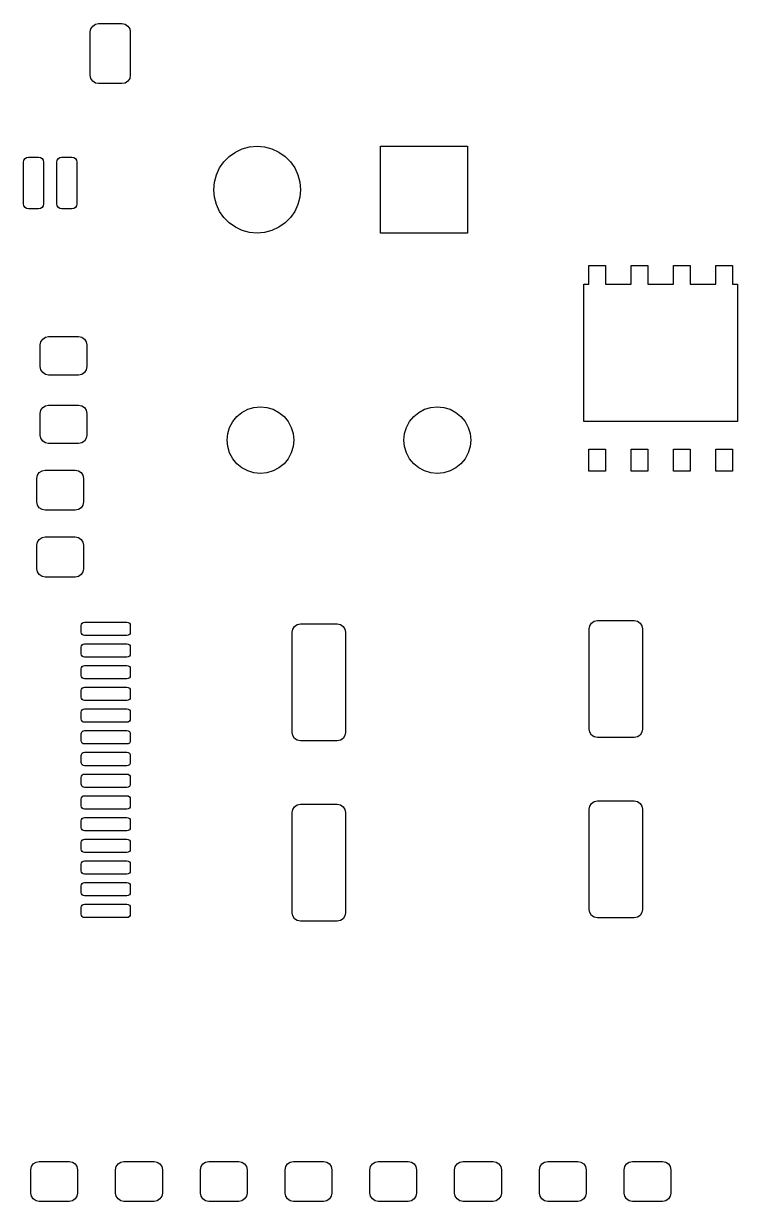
# Model space of a CAD drawing. Extents: x 101.8 to 145.3, y -121.1 to -50.5.
# Drawn here: x 123.9 to 145.29, y -85.8 to -50.52 of the extents above; entities that cross this region are included whole.
import ezdxf

# ---------------------------------------------------------------- set-up
doc = ezdxf.new("R2010")
doc.units = 0
doc.layers.add('BLACK', color=7, linetype='CONTINUOUS')

msp = doc.modelspace()

# ---------------------------------------------------------------- linework, layer by layer
at = {"layer": 'BLACK', "linetype": 'CONTINUOUS'}
for p, q in [((125.9, -50.775), (125.91903, -50.679329)), ((125.9, -52.075), (125.9, -50.775)), ((125.91903, -50.679329), (125.973223, -50.598223)), ((125.973223, -50.598223), (126.054329, -50.54403)), ((126.054329, -50.54403), (126.15, -50.525)), ((126.15, -50.525), (126.85, -50.525)), ((126.85, -50.525), (126.945671, -50.54403)), ((126.945671, -50.54403), (127.026777, -50.598223)), ((127.026777, -50.598223), (127.08097, -50.679329)), ((127.08097, -50.679329), (127.1, -50.775)), ((127.1, -50.775), (127.1, -52.075)), ((125.91903, -52.170671), (125.9, -52.075)), ((125.973223, -52.251777), (125.91903, -52.170671)), ((127.08097, -52.170671), (127.026777, -52.251777)), ((127.1, -52.075), (127.08097, -52.170671)), ((126.054329, -52.30597), (125.973223, -52.251777)), ((126.15, -52.325), (126.054329, -52.30597)), ((126.85, -52.325), (126.15, -52.325)), ((126.945671, -52.30597), (126.85, -52.325)), ((127.026777, -52.251777), (126.945671, -52.30597)), ((130.25, -54.374167), (130.455374, -54.2784)), ((130.455374, -54.2784), (130.674257, -54.21975)), ((130.674257, -54.21975), (130.9, -54.2)), ((130.9, -54.2), (131.125743, -54.21975)), ((131.125743, -54.21975), (131.344626, -54.2784)), ((131.344626, -54.2784), (131.55, -54.374167)), ((134.6, -56.8), (134.6, -54.2)), ((134.6, -54.2), (137.2, -54.2)), ((137.2, -54.2), (137.2, -56.8)), ((123.9, -54.675), (123.911418, -54.617597)), ((123.9, -55.925), (123.9, -54.675)), ((123.911418, -54.617597), (123.943934, -54.568934)), ((123.943934, -54.568934), (123.992597, -54.536418)), ((123.992597, -54.536418), (124.05, -54.525)), ((124.05, -54.525), (124.35, -54.525)), ((124.35, -54.525), (124.407403, -54.536418)), ((124.407403, -54.536418), (124.456066, -54.568934)), ((124.456066, -54.568934), (124.488582, -54.617597)), ((124.488582, -54.617597), (124.5, -54.675)), ((124.5, -54.675), (124.5, -55.925)), ((124.9, -54.675), (124.911418, -54.617597)), ((124.9, -55.925), (124.9, -54.675)), ((124.911418, -54.617597), (124.943934, -54.568934)), ((124.943934, -54.568934), (124.992597, -54.536418)), ((124.992597, -54.536418), (125.05, -54.525)), ((125.05, -54.525), (125.35, -54.525)), ((125.35, -54.525), (125.407403, -54.536418)), ((125.407403, -54.536418), (125.456066, -54.568934)), ((125.456066, -54.568934), (125.488582, -54.617597)), ((125.488582, -54.617597), (125.5, -54.675)), ((125.5, -54.675), (125.5, -55.925)), ((129.774167, -54.85), (129.904142, -54.664376)), ((129.904142, -54.664376), (130.064376, -54.504142)), ((130.064376, -54.504142), (130.25, -54.374167)), ((131.55, -54.374167), (131.735624, -54.504142)), ((131.735624, -54.504142), (131.895858, -54.664376)), ((131.895858, -54.664376), (132.025833, -54.85)), ((129.6784, -55.055374), (129.774167, -54.85)), ((132.025833, -54.85), (132.1216, -55.055374)), ((129.6, -55.5), (129.61975, -55.274257)), ((129.61975, -55.274257), (129.6784, -55.055374)), ((132.1216, -55.055374), (132.18025, -55.274257)), ((132.18025, -55.274257), (132.2, -55.5)), ((129.61975, -55.725743), (129.6, -55.5)), ((129.6784, -55.944626), (129.61975, -55.725743)), ((132.18025, -55.725743), (132.1216, -55.944626)), ((132.2, -55.5), (132.18025, -55.725743)), ((123.911418, -55.982403), (123.9, -55.925)), ((123.943934, -56.031066), (123.911418, -55.982403)), ((123.992597, -56.063582), (123.943934, -56.031066)), ((124.05, -56.075), (123.992597, -56.063582)), ((124.35, -56.075), (124.05, -56.075)), ((124.407403, -56.063582), (124.35, -56.075)), ((124.456066, -56.031066), (124.407403, -56.063582)), ((124.488582, -55.982403), (124.456066, -56.031066)), ((124.5, -55.925), (124.488582, -55.982403)), ((124.911418, -55.982403), (124.9, -55.925)), ((124.943934, -56.031066), (124.911418, -55.982403)), ((124.992597, -56.063582), (124.943934, -56.031066)), ((125.05, -56.075), (124.992597, -56.063582)), ((125.35, -56.075), (125.05, -56.075)), ((125.407403, -56.063582), (125.35, -56.075)), ((125.456066, -56.031066), (125.407403, -56.063582)), ((125.488582, -55.982403), (125.456066, -56.031066)), ((125.5, -55.925), (125.488582, -55.982403)), ((129.774167, -56.15), (129.6784, -55.944626)), ((132.1216, -55.944626), (132.025833, -56.15)), ((129.904142, -56.335624), (129.774167, -56.15)), ((130.064376, -56.495858), (129.904142, -56.335624)), ((131.895858, -56.335624), (131.735624, -56.495858)), ((132.025833, -56.15), (131.895858, -56.335624)), ((130.25, -56.625833), (130.064376, -56.495858)), ((130.455374, -56.7216), (130.25, -56.625833)), ((130.674257, -56.78025), (130.455374, -56.7216)), ((130.9, -56.8), (130.674257, -56.78025)), ((131.125743, -56.78025), (130.9, -56.8)), ((131.344626, -56.7216), (131.125743, -56.78025)), ((131.55, -56.625833), (131.344626, -56.7216)), ((131.735624, -56.495858), (131.55, -56.625833)), ((137.2, -56.8), (134.6, -56.8)), ((140.84, -58.325), (140.84, -57.775)), ((140.84, -57.775), (141.34, -57.775)), ((141.34, -57.775), (141.34, -58.325)), ((142.11, -58.325), (142.11, -57.775)), ((142.11, -57.775), (142.61, -57.775)), ((142.61, -57.775), (142.61, -58.325)), ((143.38, -58.325), (143.38, -57.775)), ((143.38, -57.775), (143.88, -57.775)), ((143.88, -57.775), (143.88, -58.325)), ((144.65, -58.325), (144.65, -57.775)), ((144.65, -57.775), (145.15, -57.775)), ((145.15, -57.775), (145.15, -58.325)), ((140.695, -62.445), (140.695, -58.325)), ((140.695, -58.325), (140.84, -58.325)), ((141.34, -58.325), (142.11, -58.325)), ((142.61, -58.325), (143.38, -58.325)), ((143.88, -58.325), (144.65, -58.325)), ((145.15, -58.325), (145.295, -58.325)), ((145.295, -58.325), (145.295, -62.445)), ((124.473223, -59.973223), (124.554329, -59.91903)), ((124.554329, -59.91903), (124.65, -59.9)), ((124.65, -59.9), (125.55, -59.9)), ((125.55, -59.9), (125.645671, -59.91903)), ((125.645671, -59.91903), (125.726777, -59.973223)), ((124.4, -60.15), (124.41903, -60.054329)), ((124.4, -60.8), (124.4, -60.15)), ((124.41903, -60.054329), (124.473223, -59.973223)), ((125.726777, -59.973223), (125.78097, -60.054329)), ((125.78097, -60.054329), (125.8, -60.15)), ((125.8, -60.15), (125.8, -60.8)), ((124.41903, -60.895671), (124.4, -60.8)), ((124.473223, -60.976777), (124.41903, -60.895671)), ((124.554329, -61.03097), (124.473223, -60.976777)), ((125.726777, -60.976777), (125.645671, -61.03097)), ((125.78097, -60.895671), (125.726777, -60.976777)), ((125.8, -60.8), (125.78097, -60.895671)), ((124.65, -61.05), (124.554329, -61.03097)), ((125.55, -61.05), (124.65, -61.05)), ((125.645671, -61.03097), (125.55, -61.05)), ((124.41903, -62.104329), (124.473223, -62.023223)), ((124.473223, -62.023223), (124.554329, -61.96903)), ((124.554329, -61.96903), (124.65, -61.95)), ((124.65, -61.95), (125.55, -61.95)), ((125.55, -61.95), (125.645671, -61.96903)), ((125.645671, -61.96903), (125.726777, -62.023223)), ((125.726777, -62.023223), (125.78097, -62.104329)), ((130.44443, -62.16853), (130.617317, -62.07612)), ((130.617317, -62.07612), (130.80491, -62.019215)), ((130.80491, -62.019215), (131, -62)), ((131, -62), (131.19509, -62.019215)), ((131.19509, -62.019215), (131.382683, -62.07612)), ((131.382683, -62.07612), (131.55557, -62.16853)), ((135.74443, -62.16853), (135.917317, -62.07612)), ((135.917317, -62.07612), (136.10491, -62.019215)), ((136.10491, -62.019215), (136.3, -62)), ((136.3, -62), (136.49509, -62.019215)), ((136.49509, -62.019215), (136.682683, -62.07612)), ((136.682683, -62.07612), (136.85557, -62.16853)), ((124.4, -62.2), (124.41903, -62.104329)), ((124.4, -62.85), (124.4, -62.2)), ((125.78097, -62.104329), (125.8, -62.2)), ((125.8, -62.2), (125.8, -62.85)), ((130.16853, -62.44443), (130.292893, -62.292893)), ((130.292893, -62.292893), (130.44443, -62.16853)), ((131.55557, -62.16853), (131.707107, -62.292893)), ((131.707107, -62.292893), (131.83147, -62.44443)), ((135.46853, -62.44443), (135.592893, -62.292893)), ((135.592893, -62.292893), (135.74443, -62.16853)), ((136.85557, -62.16853), (137.007107, -62.292893)), ((137.007107, -62.292893), (137.13147, -62.44443)), ((130.019215, -62.80491), (130.07612, -62.617317)), ((130.07612, -62.617317), (130.16853, -62.44443)), ((131.83147, -62.44443), (131.92388, -62.617317)), ((131.92388, -62.617317), (131.980785, -62.80491)), ((135.319215, -62.80491), (135.37612, -62.617317)), ((135.37612, -62.617317), (135.46853, -62.44443)), ((137.13147, -62.44443), (137.22388, -62.617317)), ((137.22388, -62.617317), (137.280785, -62.80491)), ((145.295, -62.445), (140.695, -62.445)), ((124.41903, -62.945671), (124.4, -62.85)), ((124.473223, -63.026777), (124.41903, -62.945671)), ((124.554329, -63.08097), (124.473223, -63.026777)), ((124.65, -63.1), (124.554329, -63.08097)), ((125.55, -63.1), (124.65, -63.1)), ((125.645671, -63.08097), (125.55, -63.1)), ((125.726777, -63.026777), (125.645671, -63.08097)), ((125.78097, -62.945671), (125.726777, -63.026777)), ((125.8, -62.85), (125.78097, -62.945671)), ((130, -63), (130.019215, -62.80491)), ((130.019215, -63.19509), (130, -63)), ((131.980785, -62.80491), (132, -63)), ((132, -63), (131.980785, -63.19509)), ((135.3, -63), (135.319215, -62.80491)), ((135.319215, -63.19509), (135.3, -63)), ((137.280785, -62.80491), (137.3, -63)), ((137.3, -63), (137.280785, -63.19509)), ((130.07612, -63.382683), (130.019215, -63.19509)), ((130.16853, -63.55557), (130.07612, -63.382683)), ((131.92388, -63.382683), (131.83147, -63.55557)), ((131.980785, -63.19509), (131.92388, -63.382683)), ((135.37612, -63.382683), (135.319215, -63.19509)), ((135.46853, -63.55557), (135.37612, -63.382683)), ((137.22388, -63.382683), (137.13147, -63.55557)), ((137.280785, -63.19509), (137.22388, -63.382683)), ((140.84, -63.925), (140.84, -63.275)), ((140.84, -63.275), (141.34, -63.275)), ((141.34, -63.275), (141.34, -63.925)), ((142.11, -63.925), (142.11, -63.275)), ((142.11, -63.275), (142.61, -63.275)), ((142.61, -63.275), (142.61, -63.925)), ((143.38, -63.925), (143.38, -63.275)), ((143.38, -63.275), (143.88, -63.275)), ((143.88, -63.275), (143.88, -63.925)), ((144.65, -63.925), (144.65, -63.275)), ((144.65, -63.275), (145.15, -63.275)), ((145.15, -63.275), (145.15, -63.925)), ((130.292893, -63.707107), (130.16853, -63.55557)), ((130.44443, -63.83147), (130.292893, -63.707107)), ((130.617317, -63.92388), (130.44443, -63.83147)), ((131.55557, -63.83147), (131.382683, -63.92388)), ((131.707107, -63.707107), (131.55557, -63.83147)), ((131.83147, -63.55557), (131.707107, -63.707107)), ((135.592893, -63.707107), (135.46853, -63.55557)), ((135.74443, -63.83147), (135.592893, -63.707107)), ((135.917317, -63.92388), (135.74443, -63.83147)), ((136.85557, -63.83147), (136.682683, -63.92388)), ((137.007107, -63.707107), (136.85557, -63.83147)), ((137.13147, -63.55557), (137.007107, -63.707107)), ((124.3, -64.15), (124.31903, -64.054329)), ((124.3, -64.85), (124.3, -64.15)), ((124.31903, -64.054329), (124.373223, -63.973223)), ((124.373223, -63.973223), (124.454329, -63.91903)), ((124.454329, -63.91903), (124.55, -63.9)), ((124.55, -63.9), (125.45, -63.9)), ((125.45, -63.9), (125.545671, -63.91903)), ((125.545671, -63.91903), (125.626777, -63.973223)), ((125.626777, -63.973223), (125.68097, -64.054329)), ((125.68097, -64.054329), (125.7, -64.15)), ((125.7, -64.15), (125.7, -64.85)), ((130.80491, -63.980785), (130.617317, -63.92388)), ((131, -64), (130.80491, -63.980785)), ((131.19509, -63.980785), (131, -64)), ((131.382683, -63.92388), (131.19509, -63.980785)), ((136.10491, -63.980785), (135.917317, -63.92388)), ((136.3, -64), (136.10491, -63.980785)), ((136.49509, -63.980785), (136.3, -64)), ((136.682683, -63.92388), (136.49509, -63.980785)), ((141.34, -63.925), (140.84, -63.925)), ((142.61, -63.925), (142.11, -63.925)), ((143.88, -63.925), (143.38, -63.925)), ((145.15, -63.925), (144.65, -63.925)), ((124.31903, -64.945671), (124.3, -64.85)), ((125.7, -64.85), (125.68097, -64.945671)), ((124.373223, -65.026777), (124.31903, -64.945671)), ((124.454329, -65.08097), (124.373223, -65.026777)), ((124.55, -65.1), (124.454329, -65.08097)), ((125.45, -65.1), (124.55, -65.1)), ((125.545671, -65.08097), (125.45, -65.1)), ((125.626777, -65.026777), (125.545671, -65.08097)), ((125.68097, -64.945671), (125.626777, -65.026777)), ((124.373223, -65.973223), (124.454329, -65.91903)), ((124.454329, -65.91903), (124.55, -65.9)), ((124.55, -65.9), (125.45, -65.9)), ((125.45, -65.9), (125.545671, -65.91903)), ((125.545671, -65.91903), (125.626777, -65.973223)), ((124.3, -66.15), (124.31903, -66.054329)), ((124.3, -66.85), (124.3, -66.15)), ((124.31903, -66.054329), (124.373223, -65.973223)), ((125.626777, -65.973223), (125.68097, -66.054329)), ((125.68097, -66.054329), (125.7, -66.15)), ((125.7, -66.15), (125.7, -66.85)), ((124.31903, -66.945671), (124.3, -66.85)), ((124.373223, -67.026777), (124.31903, -66.945671)), ((125.68097, -66.945671), (125.626777, -67.026777)), ((125.7, -66.85), (125.68097, -66.945671)), ((124.454329, -67.08097), (124.373223, -67.026777)), ((124.55, -67.1), (124.454329, -67.08097)), ((125.45, -67.1), (124.55, -67.1)), ((125.545671, -67.08097), (125.45, -67.1)), ((125.626777, -67.026777), (125.545671, -67.08097)), ((140.923223, -68.478223), (141.004329, -68.42403)), ((141.004329, -68.42403), (141.1, -68.405)), ((141.1, -68.405), (142.2, -68.405)), ((142.2, -68.405), (142.295671, -68.42403)), ((142.295671, -68.42403), (142.376777, -68.478223)), ((125.625, -68.55), (125.632612, -68.511732)), ((125.625, -68.75), (125.625, -68.55)), ((125.632612, -68.788268), (125.625, -68.75)), ((125.632612, -68.511732), (125.654289, -68.479289)), ((125.654289, -68.479289), (125.686732, -68.457612)), ((125.686732, -68.457612), (125.725, -68.45)), ((125.725, -68.45), (127, -68.45)), ((127, -68.45), (127.038268, -68.457612)), ((127.038268, -68.457612), (127.070711, -68.479289)), ((127.070711, -68.479289), (127.092388, -68.511732)), ((127.092388, -68.511732), (127.1, -68.55)), ((127.1, -68.75), (127.092388, -68.788268)), ((127.1, -68.55), (127.1, -68.75)), ((131.95, -68.755), (131.96903, -68.659329)), ((131.95, -71.755), (131.95, -68.755)), ((131.96903, -68.659329), (132.023223, -68.578223)), ((132.023223, -68.578223), (132.104329, -68.52403)), ((132.104329, -68.52403), (132.2, -68.505)), ((132.2, -68.505), (133.3, -68.505)), ((133.3, -68.505), (133.395671, -68.52403)), ((133.395671, -68.52403), (133.476777, -68.578223)), ((133.476777, -68.578223), (133.53097, -68.659329)), ((133.53097, -68.659329), (133.55, -68.755)), ((133.55, -68.755), (133.55, -71.755)), ((140.85, -68.655), (140.86903, -68.559329)), ((140.85, -71.655), (140.85, -68.655)), ((140.86903, -68.559329), (140.923223, -68.478223)), ((142.376777, -68.478223), (142.43097, -68.559329)), ((142.43097, -68.559329), (142.45, -68.655)), ((142.45, -68.655), (142.45, -71.655)), ((125.654289, -68.820711), (125.632612, -68.788268)), ((125.632612, -69.161732), (125.654289, -69.129289)), ((125.686732, -68.842388), (125.654289, -68.820711)), ((125.654289, -69.129289), (125.686732, -69.107612)), ((125.725, -68.85), (125.686732, -68.842388)), ((125.686732, -69.107612), (125.725, -69.1)), ((127, -68.85), (125.725, -68.85)), ((125.725, -69.1), (127, -69.1)), ((127.038268, -68.842388), (127, -68.85)), ((127, -69.1), (127.038268, -69.107612)), ((127.070711, -68.820711), (127.038268, -68.842388)), ((127.038268, -69.107612), (127.070711, -69.129289)), ((127.092388, -68.788268), (127.070711, -68.820711)), ((127.070711, -69.129289), (127.092388, -69.161732)), ((125.625, -69.2), (125.632612, -69.161732)), ((125.625, -69.4), (125.625, -69.2)), ((125.632612, -69.438268), (125.625, -69.4)), ((125.654289, -69.470711), (125.632612, -69.438268)), ((125.686732, -69.492388), (125.654289, -69.470711)), ((127.070711, -69.470711), (127.038268, -69.492388)), ((127.092388, -69.438268), (127.070711, -69.470711)), ((127.092388, -69.161732), (127.1, -69.2)), ((127.1, -69.4), (127.092388, -69.438268)), ((127.1, -69.2), (127.1, -69.4)), ((125.625, -69.85), (125.632612, -69.811732)), ((125.632612, -69.811732), (125.654289, -69.779289)), ((125.654289, -69.779289), (125.686732, -69.757612)), ((125.725, -69.5), (125.686732, -69.492388)), ((125.686732, -69.757612), (125.725, -69.75)), ((127, -69.5), (125.725, -69.5)), ((125.725, -69.75), (127, -69.75)), ((127.038268, -69.492388), (127, -69.5)), ((127, -69.75), (127.038268, -69.757612)), ((127.038268, -69.757612), (127.070711, -69.779289)), ((127.070711, -69.779289), (127.092388, -69.811732)), ((127.092388, -69.811732), (127.1, -69.85)), ((125.625, -70.05), (125.625, -69.85)), ((125.632612, -70.088268), (125.625, -70.05)), ((125.654289, -70.120711), (125.632612, -70.088268)), ((125.686732, -70.142388), (125.654289, -70.120711)), ((125.725, -70.15), (125.686732, -70.142388)), ((127, -70.15), (125.725, -70.15)), ((127.038268, -70.142388), (127, -70.15)), ((127.070711, -70.120711), (127.038268, -70.142388)), ((127.092388, -70.088268), (127.070711, -70.120711)), ((127.1, -70.05), (127.092388, -70.088268)), ((127.1, -69.85), (127.1, -70.05)), ((125.625, -70.5), (125.632612, -70.461732)), ((125.625, -70.7), (125.625, -70.5)), ((125.632612, -70.461732), (125.654289, -70.429289)), ((125.654289, -70.429289), (125.686732, -70.407612)), ((125.686732, -70.407612), (125.725, -70.4)), ((125.725, -70.4), (127, -70.4)), ((127, -70.4), (127.038268, -70.407612)), ((127.038268, -70.407612), (127.070711, -70.429289)), ((127.070711, -70.429289), (127.092388, -70.461732)), ((127.092388, -70.461732), (127.1, -70.5)), ((127.1, -70.5), (127.1, -70.7)), ((125.632612, -70.738268), (125.625, -70.7)), ((125.654289, -70.770711), (125.632612, -70.738268)), ((125.686732, -70.792388), (125.654289, -70.770711)), ((125.725, -70.8), (125.686732, -70.792388)), ((127, -70.8), (125.725, -70.8)), ((127.038268, -70.792388), (127, -70.8)), ((127.070711, -70.770711), (127.038268, -70.792388)), ((127.092388, -70.738268), (127.070711, -70.770711)), ((127.1, -70.7), (127.092388, -70.738268)), ((125.625, -71.15), (125.632612, -71.111732)), ((125.625, -71.35), (125.625, -71.15)), ((125.632612, -71.111732), (125.654289, -71.079289)), ((125.654289, -71.079289), (125.686732, -71.057612)), ((125.686732, -71.057612), (125.725, -71.05)), ((125.725, -71.05), (127, -71.05)), ((127, -71.05), (127.038268, -71.057612)), ((127.038268, -71.057612), (127.070711, -71.079289)), ((127.070711, -71.079289), (127.092388, -71.111732)), ((127.092388, -71.111732), (127.1, -71.15)), ((127.1, -71.15), (127.1, -71.35)), ((125.632612, -71.388268), (125.625, -71.35)), ((125.654289, -71.420711), (125.632612, -71.388268)), ((125.686732, -71.442388), (125.654289, -71.420711)), ((125.725, -71.45), (125.686732, -71.442388)), ((127, -71.45), (125.725, -71.45)), ((127.038268, -71.442388), (127, -71.45)), ((127.070711, -71.420711), (127.038268, -71.442388)), ((127.092388, -71.388268), (127.070711, -71.420711)), ((127.1, -71.35), (127.092388, -71.388268)), ((125.625, -71.8), (125.632612, -71.761732)), ((125.625, -72), (125.625, -71.8)), ((125.632612, -71.761732), (125.654289, -71.729289)), ((125.654289, -71.729289), (125.686732, -71.707612)), ((125.686732, -71.707612), (125.725, -71.7)), ((125.725, -71.7), (127, -71.7)), ((127, -71.7), (127.038268, -71.707612)), ((127.038268, -71.707612), (127.070711, -71.729289)), ((127.070711, -71.729289), (127.092388, -71.761732)), ((127.092388, -71.761732), (127.1, -71.8)), ((127.1, -71.8), (127.1, -72)), ((131.96903, -71.850671), (131.95, -71.755)), ((132.023223, -71.931777), (131.96903, -71.850671)), ((132.104329, -71.98597), (132.023223, -71.931777)), ((133.476777, -71.931777), (133.395671, -71.98597)), ((133.53097, -71.850671), (133.476777, -71.931777)), ((133.55, -71.755), (133.53097, -71.850671)), ((140.86903, -71.750671), (140.85, -71.655)), ((140.923223, -71.831777), (140.86903, -71.750671)), ((141.004329, -71.88597), (140.923223, -71.831777)), ((141.1, -71.905), (141.004329, -71.88597)), ((142.2, -71.905), (141.1, -71.905)), ((142.295671, -71.88597), (142.2, -71.905)), ((142.376777, -71.831777), (142.295671, -71.88597)), ((142.43097, -71.750671), (142.376777, -71.831777)), ((142.45, -71.655), (142.43097, -71.750671)), ((125.632612, -72.038268), (125.625, -72)), ((125.654289, -72.070711), (125.632612, -72.038268)), ((125.686732, -72.092388), (125.654289, -72.070711)), ((125.725, -72.1), (125.686732, -72.092388)), ((127, -72.1), (125.725, -72.1)), ((127.038268, -72.092388), (127, -72.1)), ((127.070711, -72.070711), (127.038268, -72.092388)), ((127.092388, -72.038268), (127.070711, -72.070711)), ((127.1, -72), (127.092388, -72.038268)), ((132.2, -72.005), (132.104329, -71.98597)), ((133.3, -72.005), (132.2, -72.005)), ((133.395671, -71.98597), (133.3, -72.005)), ((125.625, -72.45), (125.632612, -72.411732)), ((125.625, -72.65), (125.625, -72.45)), ((125.632612, -72.688268), (125.625, -72.65)), ((125.632612, -72.411732), (125.654289, -72.379289)), ((125.654289, -72.379289), (125.686732, -72.357612)), ((125.686732, -72.357612), (125.725, -72.35)), ((125.725, -72.35), (127, -72.35)), ((127, -72.35), (127.038268, -72.357612)), ((127.038268, -72.357612), (127.070711, -72.379289)), ((127.070711, -72.379289), (127.092388, -72.411732)), ((127.092388, -72.411732), (127.1, -72.45)), ((127.1, -72.65), (127.092388, -72.688268)), ((127.1, -72.45), (127.1, -72.65)), ((125.654289, -72.720711), (125.632612, -72.688268)), ((125.686732, -72.742388), (125.654289, -72.720711)), ((125.654289, -73.029289), (125.686732, -73.007612)), ((125.725, -72.75), (125.686732, -72.742388)), ((125.686732, -73.007612), (125.725, -73)), ((127, -72.75), (125.725, -72.75)), ((125.725, -73), (127, -73)), ((127.038268, -72.742388), (127, -72.75)), ((127, -73), (127.038268, -73.007612)), ((127.070711, -72.720711), (127.038268, -72.742388)), ((127.038268, -73.007612), (127.070711, -73.029289)), ((127.092388, -72.688268), (127.070711, -72.720711)), ((125.625, -73.1), (125.632612, -73.061732)), ((125.625, -73.3), (125.625, -73.1)), ((125.632612, -73.338268), (125.625, -73.3)), ((125.632612, -73.061732), (125.654289, -73.029289)), ((125.654289, -73.370711), (125.632612, -73.338268)), ((125.686732, -73.392388), (125.654289, -73.370711)), ((127.070711, -73.370711), (127.038268, -73.392388)), ((127.070711, -73.029289), (127.092388, -73.061732)), ((127.092388, -73.338268), (127.070711, -73.370711)), ((127.092388, -73.061732), (127.1, -73.1)), ((127.1, -73.3), (127.092388, -73.338268)), ((127.1, -73.1), (127.1, -73.3)), ((125.625, -73.75), (125.632612, -73.711732)), ((125.632612, -73.711732), (125.654289, -73.679289)), ((125.654289, -73.679289), (125.686732, -73.657612)), ((125.725, -73.4), (125.686732, -73.392388)), ((125.686732, -73.657612), (125.725, -73.65)), ((127, -73.4), (125.725, -73.4)), ((125.725, -73.65), (127, -73.65)), ((127.038268, -73.392388), (127, -73.4)), ((127, -73.65), (127.038268, -73.657612)), ((127.038268, -73.657612), (127.070711, -73.679289)), ((127.070711, -73.679289), (127.092388, -73.711732)), ((127.092388, -73.711732), (127.1, -73.75)), ((125.625, -73.95), (125.625, -73.75)), ((125.632612, -73.988268), (125.625, -73.95)), ((125.654289, -74.020711), (125.632612, -73.988268)), ((125.686732, -74.042388), (125.654289, -74.020711)), ((125.725, -74.05), (125.686732, -74.042388)), ((127, -74.05), (125.725, -74.05)), ((127.038268, -74.042388), (127, -74.05)), ((127.070711, -74.020711), (127.038268, -74.042388)), ((127.092388, -73.988268), (127.070711, -74.020711)), ((127.1, -73.95), (127.092388, -73.988268)), ((127.1, -73.75), (127.1, -73.95)), ((131.95, -74.155), (131.96903, -74.059329)), ((131.96903, -74.059329), (132.023223, -73.978223)), ((132.023223, -73.978223), (132.104329, -73.92403)), ((132.104329, -73.92403), (132.2, -73.905)), ((132.2, -73.905), (133.3, -73.905)), ((133.3, -73.905), (133.395671, -73.92403)), ((133.395671, -73.92403), (133.476777, -73.978223)), ((133.476777, -73.978223), (133.53097, -74.059329)), ((133.53097, -74.059329), (133.55, -74.155)), ((140.85, -74.055), (140.86903, -73.959329)), ((140.85, -77.055), (140.85, -74.055)), ((140.86903, -73.959329), (140.923223, -73.878223)), ((140.923223, -73.878223), (141.004329, -73.82403)), ((141.004329, -73.82403), (141.1, -73.805)), ((141.1, -73.805), (142.2, -73.805)), ((142.2, -73.805), (142.295671, -73.82403)), ((142.295671, -73.82403), (142.376777, -73.878223)), ((142.376777, -73.878223), (142.43097, -73.959329)), ((142.43097, -73.959329), (142.45, -74.055)), ((142.45, -74.055), (142.45, -77.055)), ((125.625, -74.4), (125.632612, -74.361732)), ((125.625, -74.6), (125.625, -74.4)), ((125.632612, -74.361732), (125.654289, -74.329289)), ((125.654289, -74.329289), (125.686732, -74.307612)), ((125.686732, -74.307612), (125.725, -74.3)), ((125.725, -74.3), (127, -74.3)), ((127, -74.3), (127.038268, -74.307612)), ((127.038268, -74.307612), (127.070711, -74.329289)), ((127.070711, -74.329289), (127.092388, -74.361732)), ((127.092388, -74.361732), (127.1, -74.4)), ((127.1, -74.4), (127.1, -74.6)), ((131.95, -77.155), (131.95, -74.155)), ((133.55, -74.155), (133.55, -77.155)), ((125.632612, -74.638268), (125.625, -74.6)), ((125.654289, -74.670711), (125.632612, -74.638268)), ((125.686732, -74.692388), (125.654289, -74.670711)), ((125.725, -74.7), (125.686732, -74.692388)), ((127, -74.7), (125.725, -74.7)), ((127.038268, -74.692388), (127, -74.7)), ((127.070711, -74.670711), (127.038268, -74.692388)), ((127.092388, -74.638268), (127.070711, -74.670711)), ((127.1, -74.6), (127.092388, -74.638268)), ((125.625, -75.05), (125.632612, -75.011732)), ((125.625, -75.25), (125.625, -75.05)), ((125.632612, -75.011732), (125.654289, -74.979289)), ((125.654289, -74.979289), (125.686732, -74.957612)), ((125.686732, -74.957612), (125.725, -74.95)), ((125.725, -74.95), (127, -74.95)), ((127, -74.95), (127.038268, -74.957612)), ((127.038268, -74.957612), (127.070711, -74.979289)), ((127.070711, -74.979289), (127.092388, -75.011732)), ((127.092388, -75.011732), (127.1, -75.05)), ((127.1, -75.05), (127.1, -75.25)), ((125.632612, -75.288268), (125.625, -75.25)), ((125.654289, -75.320711), (125.632612, -75.288268)), ((125.686732, -75.342388), (125.654289, -75.320711)), ((125.725, -75.35), (125.686732, -75.342388)), ((127, -75.35), (125.725, -75.35)), ((127.038268, -75.342388), (127, -75.35)), ((127.070711, -75.320711), (127.038268, -75.342388)), ((127.092388, -75.288268), (127.070711, -75.320711)), ((127.1, -75.25), (127.092388, -75.288268)), ((125.625, -75.7), (125.632612, -75.661732)), ((125.625, -75.9), (125.625, -75.7)), ((125.632612, -75.661732), (125.654289, -75.629289)), ((125.654289, -75.629289), (125.686732, -75.607612)), ((125.686732, -75.607612), (125.725, -75.6)), ((125.725, -75.6), (127, -75.6)), ((127, -75.6), (127.038268, -75.607612)), ((127.038268, -75.607612), (127.070711, -75.629289)), ((127.070711, -75.629289), (127.092388, -75.661732)), ((127.092388, -75.661732), (127.1, -75.7)), ((127.1, -75.7), (127.1, -75.9)), ((125.632612, -75.938268), (125.625, -75.9)), ((125.654289, -75.970711), (125.632612, -75.938268)), ((125.686732, -75.992388), (125.654289, -75.970711)), ((125.725, -76), (125.686732, -75.992388)), ((127, -76), (125.725, -76)), ((127.038268, -75.992388), (127, -76)), ((127.070711, -75.970711), (127.038268, -75.992388)), ((127.092388, -75.938268), (127.070711, -75.970711)), ((127.1, -75.9), (127.092388, -75.938268)), ((125.625, -76.35), (125.632612, -76.311732)), ((125.625, -76.55), (125.625, -76.35)), ((125.632612, -76.311732), (125.654289, -76.279289)), ((125.654289, -76.279289), (125.686732, -76.257612)), ((125.686732, -76.257612), (125.725, -76.25)), ((125.725, -76.25), (127, -76.25)), ((127, -76.25), (127.038268, -76.257612)), ((127.038268, -76.257612), (127.070711, -76.279289)), ((127.070711, -76.279289), (127.092388, -76.311732)), ((127.092388, -76.311732), (127.1, -76.35)), ((127.1, -76.35), (127.1, -76.55)), ((125.632612, -76.588268), (125.625, -76.55)), ((125.654289, -76.620711), (125.632612, -76.588268)), ((125.686732, -76.642388), (125.654289, -76.620711)), ((125.725, -76.65), (125.686732, -76.642388)), ((127, -76.65), (125.725, -76.65)), ((127.038268, -76.642388), (127, -76.65)), ((127.070711, -76.620711), (127.038268, -76.642388)), ((127.092388, -76.588268), (127.070711, -76.620711)), ((127.1, -76.55), (127.092388, -76.588268)), ((125.625, -77), (125.632612, -76.961732)), ((125.625, -77.2), (125.625, -77)), ((125.632612, -77.238268), (125.625, -77.2)), ((125.632612, -76.961732), (125.654289, -76.929289)), ((125.654289, -77.270711), (125.632612, -77.238268)), ((125.654289, -76.929289), (125.686732, -76.907612)), ((125.686732, -76.907612), (125.725, -76.9)), ((125.725, -76.9), (127, -76.9)), ((127, -76.9), (127.038268, -76.907612)), ((127.038268, -76.907612), (127.070711, -76.929289)), ((127.070711, -76.929289), (127.092388, -76.961732)), ((127.092388, -77.238268), (127.070711, -77.270711)), ((127.092388, -76.961732), (127.1, -77)), ((127.1, -77.2), (127.092388, -77.238268)), ((127.1, -77), (127.1, -77.2)), ((131.96903, -77.250671), (131.95, -77.155)), ((132.023223, -77.331777), (131.96903, -77.250671)), ((133.53097, -77.250671), (133.476777, -77.331777)), ((133.55, -77.155), (133.53097, -77.250671)), ((140.86903, -77.150671), (140.85, -77.055)), ((140.923223, -77.231777), (140.86903, -77.150671)), ((141.004329, -77.28597), (140.923223, -77.231777)), ((142.376777, -77.231777), (142.295671, -77.28597)), ((142.43097, -77.150671), (142.376777, -77.231777)), ((142.45, -77.055), (142.43097, -77.150671)), ((125.686732, -77.292388), (125.654289, -77.270711)), ((125.725, -77.3), (125.686732, -77.292388)), ((127, -77.3), (125.725, -77.3)), ((127.038268, -77.292388), (127, -77.3)), ((127.070711, -77.270711), (127.038268, -77.292388)), ((132.104329, -77.38597), (132.023223, -77.331777)), ((132.2, -77.405), (132.104329, -77.38597)), ((133.3, -77.405), (132.2, -77.405)), ((133.395671, -77.38597), (133.3, -77.405)), ((133.476777, -77.331777), (133.395671, -77.38597)), ((141.1, -77.305), (141.004329, -77.28597)), ((142.2, -77.305), (141.1, -77.305)), ((142.295671, -77.28597), (142.2, -77.305)), ((124.193223, -84.673223), (124.274329, -84.61903)), ((124.274329, -84.61903), (124.37, -84.6)), ((124.37, -84.6), (125.27, -84.6)), ((125.27, -84.6), (125.365671, -84.61903)), ((125.365671, -84.61903), (125.446777, -84.673223)), ((126.733223, -84.673223), (126.814329, -84.61903)), ((126.814329, -84.61903), (126.91, -84.6)), ((126.91, -84.6), (127.81, -84.6)), ((127.81, -84.6), (127.905671, -84.61903)), ((127.905671, -84.61903), (127.986777, -84.673223)), ((129.273223, -84.673223), (129.354329, -84.61903)), ((129.354329, -84.61903), (129.45, -84.6)), ((129.45, -84.6), (130.35, -84.6)), ((130.35, -84.6), (130.445671, -84.61903)), ((130.445671, -84.61903), (130.526777, -84.673223)), ((131.813223, -84.673223), (131.894329, -84.61903)), ((131.894329, -84.61903), (131.99, -84.6)), ((131.99, -84.6), (132.89, -84.6)), ((132.89, -84.6), (132.985671, -84.61903)), ((132.985671, -84.61903), (133.066777, -84.673223)), ((134.353223, -84.673223), (134.434329, -84.61903)), ((134.434329, -84.61903), (134.53, -84.6)), ((134.53, -84.6), (135.43, -84.6)), ((135.43, -84.6), (135.525671, -84.61903)), ((135.525671, -84.61903), (135.606777, -84.673223)), ((136.893223, -84.673223), (136.974329, -84.61903)), ((136.974329, -84.61903), (137.07, -84.6)), ((137.07, -84.6), (137.97, -84.6)), ((137.97, -84.6), (138.065671, -84.61903)), ((138.065671, -84.61903), (138.146777, -84.673223)), ((139.433223, -84.673223), (139.514329, -84.61903)), ((139.514329, -84.61903), (139.61, -84.6)), ((139.61, -84.6), (140.51, -84.6)), ((140.51, -84.6), (140.605671, -84.61903)), ((140.605671, -84.61903), (140.686777, -84.673223)), ((141.973223, -84.673223), (142.054329, -84.61903)), ((142.054329, -84.61903), (142.15, -84.6)), ((142.15, -84.6), (143.05, -84.6)), ((143.05, -84.6), (143.145671, -84.61903)), ((143.145671, -84.61903), (143.226777, -84.673223)), ((124.12, -84.85), (124.13903, -84.754329)), ((124.12, -85.55), (124.12, -84.85)), ((124.13903, -84.754329), (124.193223, -84.673223)), ((125.446777, -84.673223), (125.50097, -84.754329)), ((125.50097, -84.754329), (125.52, -84.85)), ((125.52, -84.85), (125.52, -85.55)), ((126.66, -84.85), (126.67903, -84.754329)), ((126.66, -85.55), (126.66, -84.85)), ((126.67903, -84.754329), (126.733223, -84.673223)), ((127.986777, -84.673223), (128.04097, -84.754329)), ((128.04097, -84.754329), (128.06, -84.85)), ((128.06, -84.85), (128.06, -85.55)), ((129.2, -84.85), (129.21903, -84.754329)), ((129.2, -85.55), (129.2, -84.85)), ((129.21903, -84.754329), (129.273223, -84.673223)), ((130.526777, -84.673223), (130.58097, -84.754329)), ((130.58097, -84.754329), (130.6, -84.85)), ((130.6, -84.85), (130.6, -85.55)), ((131.74, -84.85), (131.75903, -84.754329)), ((131.74, -85.55), (131.74, -84.85)), ((131.75903, -84.754329), (131.813223, -84.673223)), ((133.066777, -84.673223), (133.12097, -84.754329)), ((133.12097, -84.754329), (133.14, -84.85)), ((133.14, -84.85), (133.14, -85.55)), ((134.28, -84.85), (134.29903, -84.754329)), ((134.28, -85.55), (134.28, -84.85)), ((134.29903, -84.754329), (134.353223, -84.673223)), ((135.606777, -84.673223), (135.66097, -84.754329)), ((135.66097, -84.754329), (135.68, -84.85)), ((135.68, -84.85), (135.68, -85.55)), ((136.82, -84.85), (136.83903, -84.754329)), ((136.82, -85.55), (136.82, -84.85)), ((136.83903, -84.754329), (136.893223, -84.673223)), ((138.146777, -84.673223), (138.20097, -84.754329)), ((138.20097, -84.754329), (138.22, -84.85)), ((138.22, -84.85), (138.22, -85.55)), ((139.36, -84.85), (139.37903, -84.754329)), ((139.36, -85.55), (139.36, -84.85)), ((139.37903, -84.754329), (139.433223, -84.673223)), ((140.686777, -84.673223), (140.74097, -84.754329)), ((140.74097, -84.754329), (140.76, -84.85)), ((140.76, -84.85), (140.76, -85.55)), ((141.9, -84.85), (141.91903, -84.754329)), ((141.9, -85.55), (141.9, -84.85)), ((141.91903, -84.754329), (141.973223, -84.673223)), ((143.226777, -84.673223), (143.28097, -84.754329)), ((143.28097, -84.754329), (143.3, -84.85)), ((143.3, -84.85), (143.3, -85.55)), ((124.13903, -85.645671), (124.12, -85.55)), ((124.193223, -85.726777), (124.13903, -85.645671)), ((125.50097, -85.645671), (125.446777, -85.726777)), ((125.52, -85.55), (125.50097, -85.645671)), ((126.67903, -85.645671), (126.66, -85.55)), ((126.733223, -85.726777), (126.67903, -85.645671)), ((128.04097, -85.645671), (127.986777, -85.726777)), ((128.06, -85.55), (128.04097, -85.645671)), ((129.21903, -85.645671), (129.2, -85.55)), ((129.273223, -85.726777), (129.21903, -85.645671)), ((130.58097, -85.645671), (130.526777, -85.726777)), ((130.6, -85.55), (130.58097, -85.645671)), ((131.75903, -85.645671), (131.74, -85.55)), ((131.813223, -85.726777), (131.75903, -85.645671)), ((133.12097, -85.645671), (133.066777, -85.726777)), ((133.14, -85.55), (133.12097, -85.645671)), ((134.29903, -85.645671), (134.28, -85.55)), ((134.353223, -85.726777), (134.29903, -85.645671)), ((135.66097, -85.645671), (135.606777, -85.726777)), ((135.68, -85.55), (135.66097, -85.645671)), ((136.83903, -85.645671), (136.82, -85.55)), ((136.893223, -85.726777), (136.83903, -85.645671)), ((138.20097, -85.645671), (138.146777, -85.726777)), ((138.22, -85.55), (138.20097, -85.645671)), ((139.37903, -85.645671), (139.36, -85.55)), ((139.433223, -85.726777), (139.37903, -85.645671)), ((140.74097, -85.645671), (140.686777, -85.726777)), ((140.76, -85.55), (140.74097, -85.645671)), ((141.91903, -85.645671), (141.9, -85.55)), ((141.973223, -85.726777), (141.91903, -85.645671)), ((143.28097, -85.645671), (143.226777, -85.726777)), ((143.3, -85.55), (143.28097, -85.645671)), ((124.274329, -85.78097), (124.193223, -85.726777)), ((124.37, -85.8), (124.274329, -85.78097)), ((125.27, -85.8), (124.37, -85.8)), ((125.365671, -85.78097), (125.27, -85.8)), ((125.446777, -85.726777), (125.365671, -85.78097)), ((126.814329, -85.78097), (126.733223, -85.726777)), ((126.91, -85.8), (126.814329, -85.78097)), ((127.81, -85.8), (126.91, -85.8)), ((127.905671, -85.78097), (127.81, -85.8)), ((127.986777, -85.726777), (127.905671, -85.78097)), ((129.354329, -85.78097), (129.273223, -85.726777)), ((129.45, -85.8), (129.354329, -85.78097)), ((130.35, -85.8), (129.45, -85.8)), ((130.445671, -85.78097), (130.35, -85.8)), ((130.526777, -85.726777), (130.445671, -85.78097)), ((131.894329, -85.78097), (131.813223, -85.726777)), ((131.99, -85.8), (131.894329, -85.78097)), ((132.89, -85.8), (131.99, -85.8)), ((132.985671, -85.78097), (132.89, -85.8)), ((133.066777, -85.726777), (132.985671, -85.78097)), ((134.434329, -85.78097), (134.353223, -85.726777)), ((134.53, -85.8), (134.434329, -85.78097)), ((135.43, -85.8), (134.53, -85.8)), ((135.525671, -85.78097), (135.43, -85.8)), ((135.606777, -85.726777), (135.525671, -85.78097)), ((136.974329, -85.78097), (136.893223, -85.726777)), ((137.07, -85.8), (136.974329, -85.78097)), ((137.97, -85.8), (137.07, -85.8)), ((138.065671, -85.78097), (137.97, -85.8)), ((138.146777, -85.726777), (138.065671, -85.78097)), ((139.514329, -85.78097), (139.433223, -85.726777)), ((139.61, -85.8), (139.514329, -85.78097)), ((140.51, -85.8), (139.61, -85.8)), ((140.605671, -85.78097), (140.51, -85.8)), ((140.686777, -85.726777), (140.605671, -85.78097)), ((142.054329, -85.78097), (141.973223, -85.726777)), ((142.15, -85.8), (142.054329, -85.78097)), ((143.05, -85.8), (142.15, -85.8)), ((143.145671, -85.78097), (143.05, -85.8)), ((143.226777, -85.726777), (143.145671, -85.78097))]:
    msp.add_line(p, q, dxfattribs=at)

doc.saveas('drawing.dxf')
